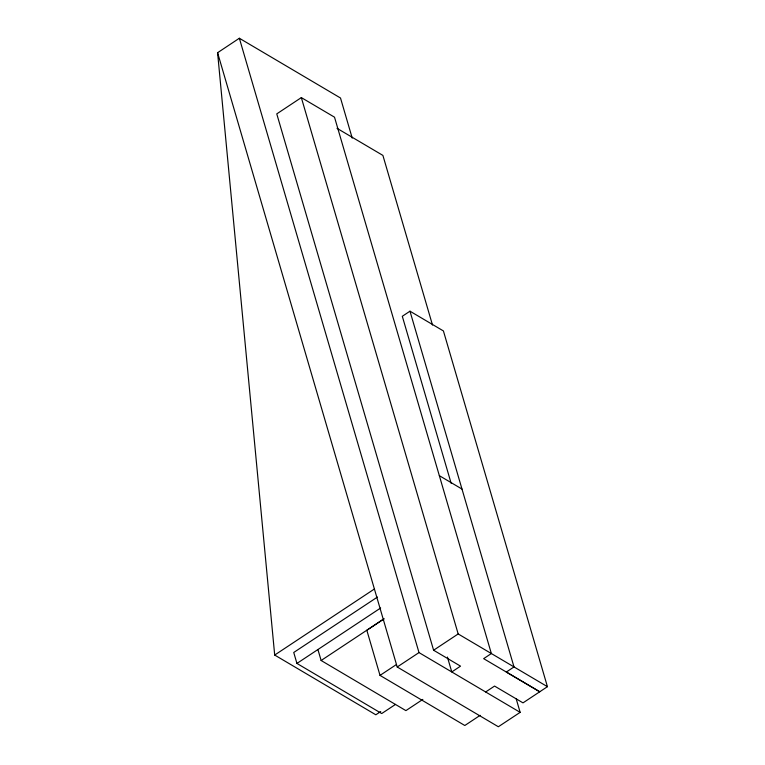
<?xml version="1.0" encoding="UTF-8"?>
<svg xmlns="http://www.w3.org/2000/svg" width="765" height="765" viewBox="0 0 765 765"><rect width="100%" height="100%" fill="white"/><g stroke="black" fill="none" stroke-linecap="round" stroke-linejoin="round"><path stroke-width="1.15" d="M485.67 691.962L494.553 686.071L523.002 702.872L547.434 686.674L443.413 330.939L409.983 311.192L402.304 316.289L451.14 483.289M547.434 686.674L491.35 653.54L334.515 117.188L301.334 97.595L276.767 113.88L433.602 650.231L460.52 666.143L451.78 671.957L447.42 657.058M380.75 711.527L375.816 714.787L274.692 655.05L374.401 589.002M377.451 597.054L293.741 652.478L296.935 663.427L381.716 713.544L395.515 704.402M296.935 663.427L380.654 607.993M384.049 618.818L366.827 630.255L380.023 675.399L464.814 725.497L480.143 715.342M317.924 649.552L321.128 660.501L383.858 618.942M380.023 675.399L396.299 664.603M433.602 650.231L458.178 633.946L491.35 653.54L483.652 658.655L539.736 691.761L506.325 672.033L514.004 666.937L409.983 311.192M422.844 699.401L405.909 710.618L321.128 660.501M274.692 655.05L217.585 52.718L239.359 38.25L340.502 98.006L352.225 138.121M397.207 666.994L419 652.593L520.143 712.349L498.35 726.75L397.207 666.994L217.566 52.651M337.011 128.319L382.902 155.41L432.493 325.029M439.34 475.667L461.993 489.065M516.126 698.588L520.143 712.349M301.334 97.595L458.178 633.946M239.359 38.25L419 652.593"/></g></svg>
